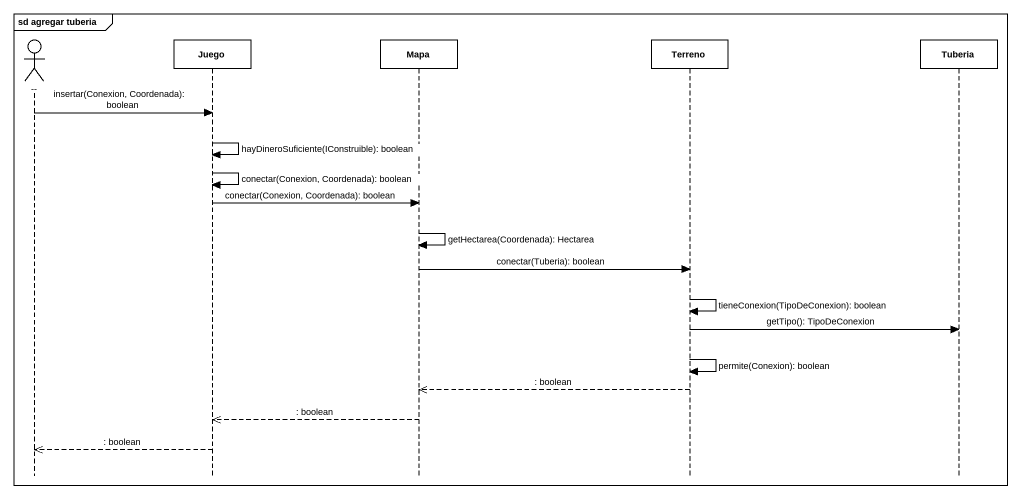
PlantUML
@startuml
mainframe sd agregar tuberia
hide footbox
actor "--" as actor1
participant Juego
participant Mapa
participant Terreno
participant Tuberia

actor1 -> Juego : insertar(Conexion, Coordenada): boolean
Juego -> Juego : hayDineroSuficiente(IConstruible): boolean
Juego -> Juego : conectar(Conexion, Coordenada): boolean
Juego -> Mapa : conectar(Conexion, Coordenada): boolean
Mapa -> Mapa : getHectarea(Coordenada): Hectarea
Mapa -> Terreno : conectar(Tuberia): boolean
Terreno -> Terreno : tieneConexion(TipoDeConexion): boolean
Terreno -> Tuberia : getTipo(): TipoDeConexion
Terreno -> Terreno : permite(Conexion): boolean
Terreno -->> Mapa : : boolean
Mapa -->> Juego : : boolean
Juego -->> actor1 : : boolean
@enduml
